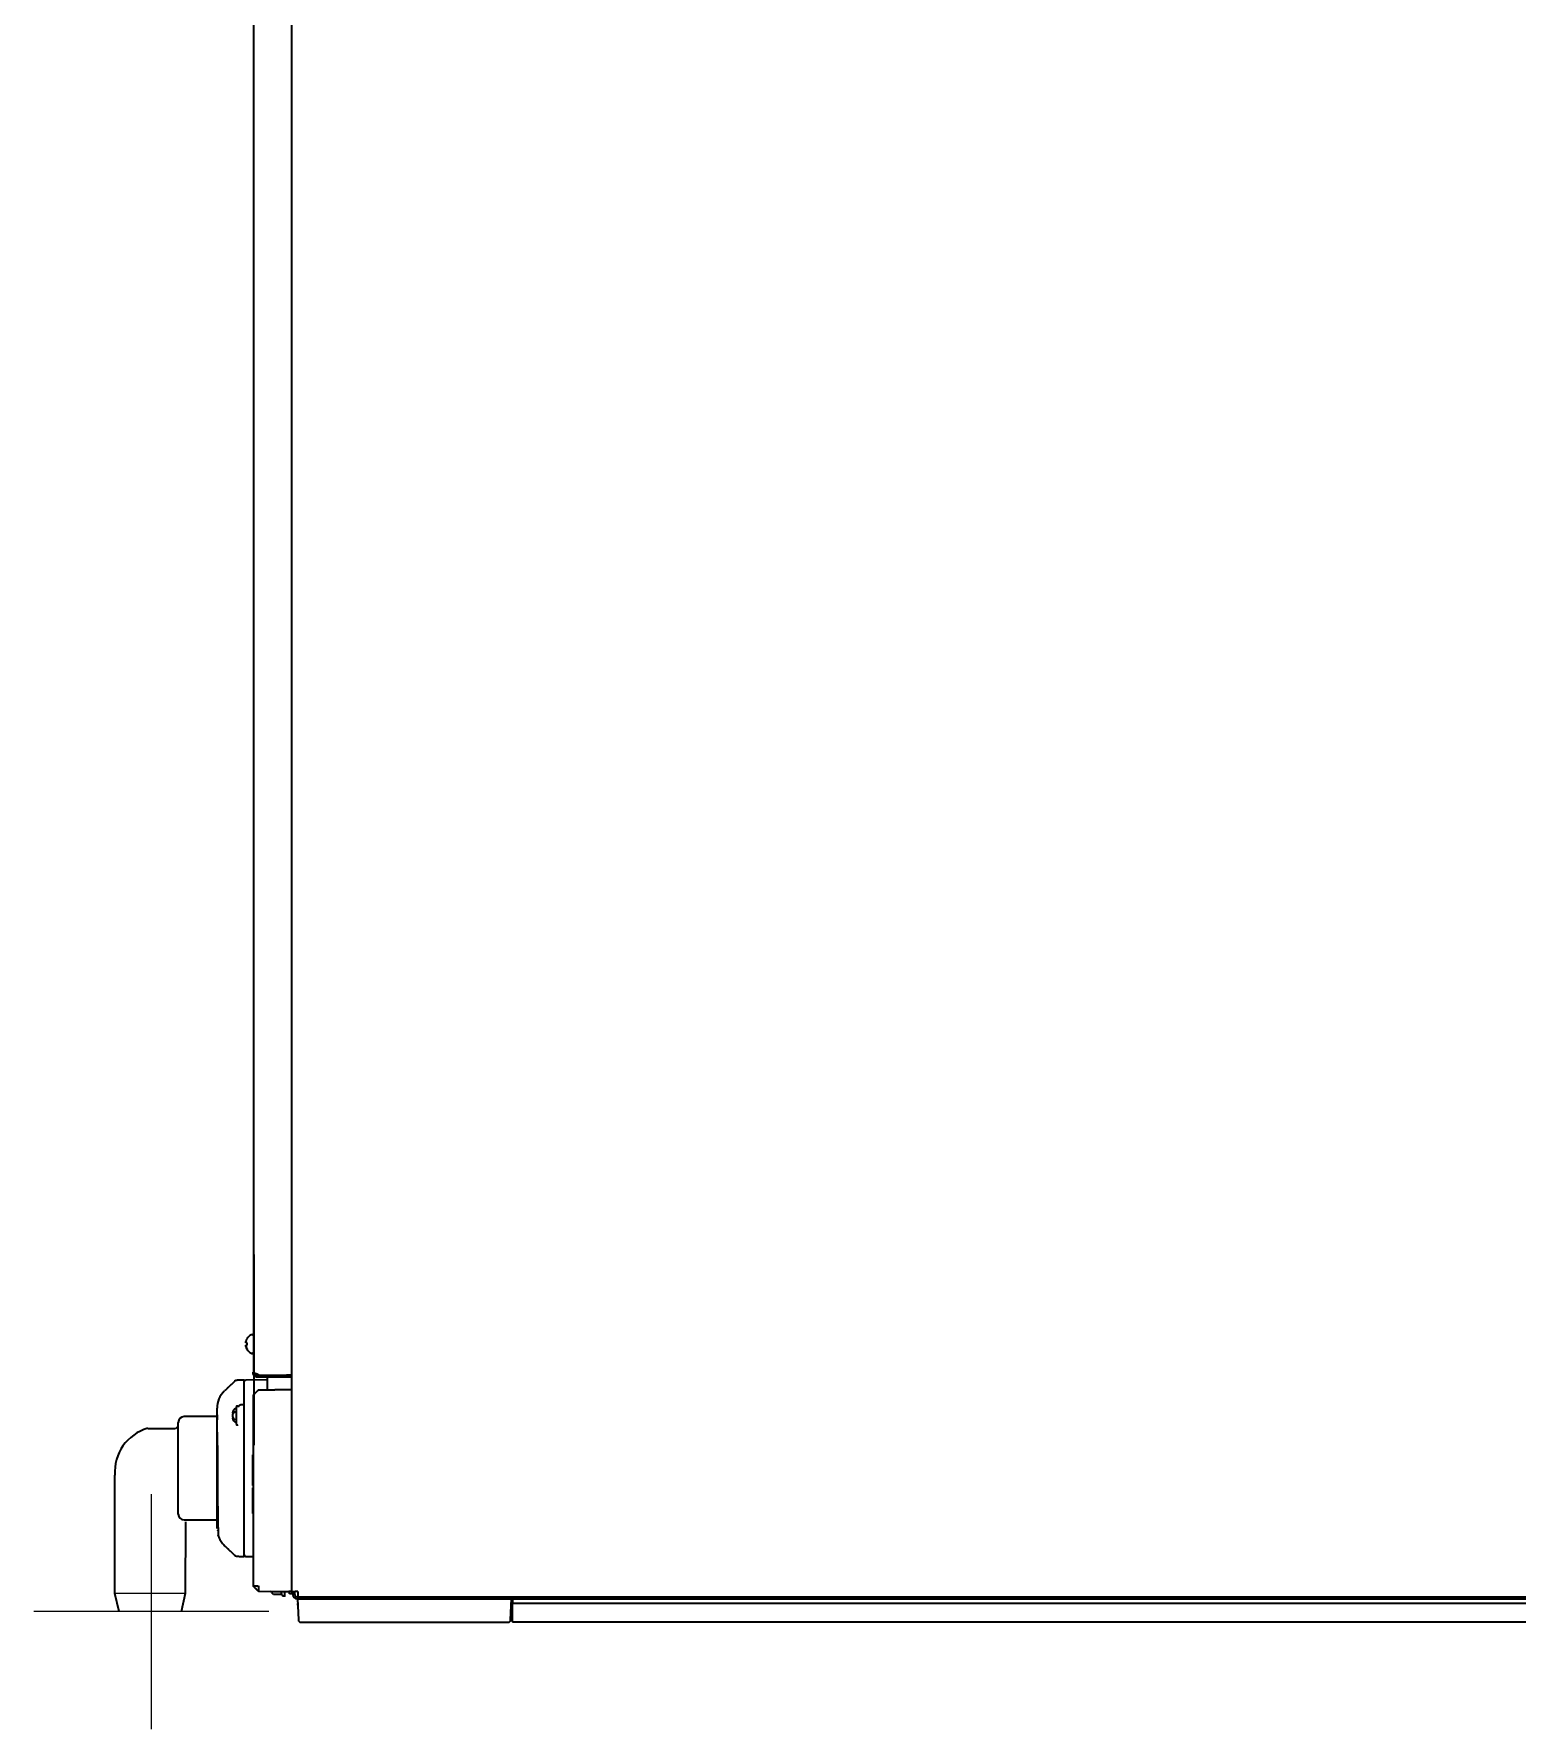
# Model space of a CAD drawing. Header units: inches. Extents: x 786 to 5755, y 618 to 5453.
# Drawn here: x 4492 to 5124, y 2710 to 3431 of the extents above; entities that cross this region are included whole.
import ezdxf

# ---------------------------------------------------------------- set-up
doc = ezdxf.new("R2010")
doc.units = ezdxf.units.IN
doc.layers.add('1', color=7, linetype='Continuous', true_color=0xffffff)

msp = doc.modelspace()

# ---------------------------------------------------------------- linework, layer by layer
at = {"color": 6}
for p, q in [((4542.25, 2809.7), (4542.25, 2709.7)), ((4592.25, 2759.7), (4492.25, 2759.7))]:
    msp.add_line(p, q, dxfattribs=at)
for p, q in [((4556.72, 2767.37), (4526.78, 2767.37)), ((4554.98, 2759.7), (4528.52, 2759.7))]:
    msp.add_line(p, q)
at = {"layer": '1', "color": 7, "linetype": 'Continuous', "lineweight": 35}
for p, q in [((4585.76, 3914.22), (4585.76, 2861.38)), ((4601.96, 3912.85), (4601.96, 2768.2)), ((4585.96, 2911.64), (4585.96, 2830.54)), ((4583.1, 2875.9), (4583.07, 2875.9)), ((4583.1, 2875.9), (4583.07, 2875.9)), ((4584.94, 2877.6), (4585.14, 2877.6)), ((4583.07, 2871.3), (4583.1, 2871.3)), ((4583.07, 2871.3), (4583.1, 2871.3)), ((4583.1, 2871.3), (4583.07, 2871.3)), ((4585.14, 2869.6), (4584.94, 2869.6)), ((4585.14, 2869.6), (4584.94, 2869.6)), ((4584.94, 2869.6), (4585.14, 2869.6)), ((4591.74, 2858.39), (4582.48, 2858.23)), ((4585.54, 2861.65), (4585.54, 2861.4)), ((4585.55, 2861.63), (4585.54, 2861.65)), ((4585.54, 2861.65), (4585.54, 2861.4)), ((4585.55, 2861.63), (4585.54, 2861.65)), ((4585.54, 2861.65), (4585.55, 2861.63)), ((4585.54, 2861.65), (4585.54, 2861.4)), ((4588.07, 2860.4), (4587.34, 2860.74)), ((4588.07, 2860.4), (4587.34, 2860.74)), ((4587.34, 2860.74), (4588.07, 2860.4)), ((4587.34, 2860.4), (4588.07, 2860.4)), ((4587.34, 2860.4), (4588.07, 2860.4)), ((4588.07, 2860.4), (4587.34, 2860.4)), ((4587.34, 2859.6), (4588.07, 2859.6)), ((4588.07, 2859.6), (4587.34, 2859.6)), ((4588.07, 2860.4), (4599.74, 2860.4)), ((4588.07, 2860.4), (4588.07, 2859.6)), ((4588.07, 2860.4), (4599.94, 2860.4)), ((4588.07, 2860.4), (4599.74, 2860.4)), ((4588.07, 2860.4), (4588.07, 2859.6)), ((4588.07, 2860.4), (4599.94, 2860.4)), ((4588.07, 2860.4), (4588.07, 2859.6)), ((4588.07, 2859.6), (4599.74, 2859.6)), ((4588.07, 2859.6), (4599.74, 2859.6)), ((4588.34, 2860.4), (4588.34, 2860.4)), ((4588.34, 2860.4), (4588.34, 2860.4)), ((4588.34, 2860.4), (4588.34, 2860.4)), ((4591.74, 2860.4), (4591.74, 2860.4)), ((4591.74, 2860.4), (4591.74, 2860.4)), ((4591.74, 2854.03), (4591.74, 2859.6)), ((4591.74, 2854.03), (4591.74, 2859.6)), ((4601.74, 2860.4), (4599.74, 2860.4)), ((4601.74, 2860.4), (4599.74, 2860.4)), ((4599.74, 2859.6), (4601.74, 2859.6)), ((4599.74, 2859.6), (4601.74, 2859.6)), ((4599.94, 2860.4), (4601.74, 2860.4)), ((4599.94, 2860.4), (4601.74, 2860.4)), ((4581.74, 2847.14), (4581.74, 2854.77)), ((4585.74, 2770.7), (4585.74, 2851.71)), ((4601.74, 2854.2), (4587.85, 2853.96)), ((4601.74, 2854.2), (4587.85, 2853.96)), ((4587.85, 2853.96), (4601.74, 2854.2)), ((4570.24, 2842.7), (4556.24, 2842.7)), ((4577.27, 2844.16), (4576.74, 2844.21)), ((4576.77, 2843.29), (4576.74, 2843.29)), ((4576.74, 2843.29), (4576.76, 2843.2)), ((4577.37, 2844.26), (4576.81, 2844.32)), ((4576.92, 2843.7), (4576.81, 2843.7)), ((4578.34, 2847.05), (4578.34, 2839.35)), ((4578.99, 2847.2), (4578.59, 2847.2)), ((4581.74, 2847.7), (4580.72, 2847.69)), ((4540.74, 2837.7), (4552.24, 2837.7)), ((4553.74, 2801.2), (4553.74, 2840.2)), ((4577.06, 2842.21), (4576.74, 2842.18)), ((4577.17, 2842.05), (4576.81, 2842.01)), ((4578.59, 2839.2), (4578.99, 2839.2)), ((4581.74, 2824.92), (4581.74, 2839.41)), ((4581.74, 2783.92), (4581.74, 2824.92)), ((4585.44, 2826.45), (4585.74, 2826.45)), ((4526.77, 2767.4), (4526.74, 2817.79)), ((4585.41, 2813.36), (4585.74, 2813.36)), ((4585.44, 2812.4), (4585.74, 2812.4)), ((4585.44, 2810.67), (4585.74, 2810.67)), ((4585.44, 2809.88), (4585.74, 2809.88)), ((4585.41, 2805.23), (4585.44, 2805.23)), ((4585.41, 2805.23), (4585.74, 2805.23)), ((4585.44, 2805.55), (4585.74, 2805.55)), ((4585.44, 2801.99), (4585.74, 2801.99)), ((4585.44, 2801.45), (4585.74, 2801.45)), ((4556.24, 2798.7), (4570.24, 2798.7)), ((4556.74, 2797.9), (4556.72, 2767.37)), ((4573.4, 2787.79), (4573.46, 2787.73)), ((4577.61, 2783.8), (4577.61, 2783.8)), ((4582.48, 2783.17), (4585.74, 2783.12)), ((4528.52, 2759.7), (4526.77, 2767.4)), ((4556.72, 2767.37), (4554.97, 2759.67)), ((4587.85, 2768.44), (4601.74, 2768.2)), ((4593.44, 2768.22), (4593.44, 2767.93)), ((4594.27, 2767.01), (4593.52, 2767.75)), ((4593.74, 2768.2), (4600.74, 2768.2)), ((4594.27, 2767.01), (4594.2, 2767.07)), ((4597.82, 2767.01), (4594.27, 2767.01)), ((4599.04, 2766.25), (4598.31, 2766.25)), ((4599.14, 2766.35), (4599.14, 2768.2)), ((4601.74, 2768.2), (4600.74, 2768.2)), ((4601.14, 2767.2), (4601.14, 2768.2)), ((4602.54, 2767.2), (4601.14, 2767.2)), ((4601.74, 2768.2), (4603.54, 2768.2)), ((4602.54, 2767), (4602.54, 2768.2)), ((4603.34, 2767), (4603.34, 2768.2)), ((4604.64, 2768.2), (4603.54, 2768.2)), ((4604.34, 2766), (4604.65, 2766)), ((4604.34, 2766), (4604.65, 2766)), ((4604.34, 2765.2), (5584.02, 2765.2)), ((4604.54, 2765.2), (4604.86, 2756.17)), ((4604.64, 2768.2), (4604.64, 2767.8)), ((4604.64, 2768.2), (4604.64, 2767.8)), ((4604.64, 2767.8), (4604.64, 2766)), ((4604.64, 2767.8), (4604.64, 2766)), ((4604.64, 2766), (5584.53, 2766)), ((4694.54, 2765.2), (4608.54, 2765.2)), ((4695.23, 2756.17), (4695.54, 2765.2)), ((4696.04, 2765.2), (4696.04, 2763.3)), ((4696.04, 2763.3), (4696.04, 2763.3)), ((4696.04, 2763.3), (5583.96, 2763.3)), ((4696.04, 2763.3), (4696.04, 2763.3)), ((4696.04, 2763.3), (4696.04, 2763.11)), ((4604.64, 2762.44), (4604.6, 2763.11)), ((4696.04, 2755.35), (4696.04, 2763.11)), ((4605.86, 2755.2), (4608.54, 2755.2)), ((4605.86, 2755.2), (4608.54, 2755.2)), ((4608.54, 2755.2), (4694.23, 2755.2)), ((4696.04, 2755.35), (4696.04, 2755.14)), ((5494.34, 2755.15), (4696.04, 2755.14))]:
    msp.add_line(p, q, dxfattribs=at)
for centre, radius, start, end in [((4587.16, 2873.4), 4.8, 120.30118, 148.62729), ((4584.94, 2877.2), 0.4, 90, 120.30118), ((4585.14, 2877.2), 0.4, 0, 90), ((4587.16, 2873.8), 4.8, 211.37271, 239.69882), ((4587.16, 2873.8), 4.8, 211.37271, 239.69882), ((4587.16, 2873.8), 4.8, 211.37271, 239.69882), ((4584.94, 2870), 0.4, 239.69882, 270), ((4584.94, 2870), 0.4, 239.69882, 270), ((4584.94, 2870), 0.4, 239.69882, 270), ((4585.14, 2870), 0.4, 270, 0), ((4585.14, 2870), 0.4, 270, 0), ((4585.14, 2870), 0.4, 270, 0), ((4582.49, 2857.48), 0.75, 91, 180), ((4556.24, 2840.2), 2.5, 90, 180), ((4580.34, 2843.2), 3.74, 122.32411, 163.60756), ((4578.59, 2846.92), 0.283, 90, 151.92751), ((4578.99, 2846.92), 0.283, 28.07249, 90), ((4545.9, 2819.2), 19.21, 105.57455, 184.2006), ((4552.24, 2839.2), 1.5, 270, 0), ((4580.34, 2843.2), 3.74, 196.39244, 237.67589), ((4578.59, 2839.48), 0.283, 208.07249, 270), ((4578.99, 2839.48), 0.283, 270, 331.92751), ((4556.24, 2801.2), 2.5, 180, 270), ((4582.49, 2783.92), 0.75, 180, 269), ((4593.74, 2770.2), 2, 247.43953, 270), ((4593.69, 2767.93), 0.25, 180, 225), ((4612.3, 2772.7), 15.56, 201.44992, 203.89213), ((4598.31, 2766.5), 0.25, 203.89213, 270), ((4599.04, 2766.35), 0.1, 270, 0), ((4604.34, 2767), 1.8, 180, 270), ((4604.34, 2767), 1, 180, 270), ((4605.86, 2756.2), 1, 182, 270), ((4694.23, 2756.2), 1, 270, 358), ((4696.06, 2755.4), 1, 90, 156.42182)]:
    msp.add_arc(centre, radius, start, end, dxfattribs=at)
for centre, major_axis, ratio, start_param, end_param in [((4580.24, 2846.33), (-10, 0), 0.999962, 5.475743, 6.283355), ((4580.4, 2843.79), (3.67, -0.36), 0.257668, 2.955348, 3.072213), ((4580.4, 2843.04), (-3.46, -1.27), 0.961631, 5.733637, 5.850503), ((4580.4, 2842.94), (-3.6, -0.81), 0.902278, 5.872372, 5.989237), ((4580.4, 2843.36), (3.46, -1.27), 0.961631, 3.574275, 3.691141), ((4580.36, 2843.43), (3.71, -0.35), 0.627676, 2.529365, 2.902086), ((4580.36, 2842.98), (-3.71, -0.36), 0.654345, 5.549803, 5.922525), ((4580.36, 2843.01), (-3.7, -0.43), 0.775115, 5.720567, 5.896264), ((4580.36, 2843.39), (3.7, -0.43), 0.775115, 3.528514, 3.901235), ((4580.4, 2842.64), (-3.67, -0.38), 0.420739, 0.050717, 0.167582), ((4580.36, 2843), (-3.71, -0.41), 0.752737, 0.215025, 0.587746)]:
    msp.add_ellipse(centre, major_axis=major_axis, ratio=ratio, start_param=start_param, end_param=end_param, dxfattribs=at)
at = {"layer": '1', "color": 7, "linetype": 'Continuous', "lineweight": 35, "extrusion": (0, 0, -1)}
msp.add_ellipse((4612.3, 2768.37), major_axis=(-14.73, 0), ratio=0.5, start_param=6.105911, end_param=6.260123, dxfattribs=at)
at = {"layer": '1', "color": 7, "linetype": 'Continuous', "lineweight": 35}
for points, degree in [([(4582.55, 2874.1), (4582.54, 2874.13), (4582.54, 2874.18), (4582.53, 2874.25), (4582.53, 2874.32), (4582.53, 2874.39), (4582.53, 2874.46), (4582.54, 2874.53), (4582.54, 2874.58), (4582.55, 2874.6)], 3), ([(4582.55, 2874.1), (4582.54, 2874.13), (4582.54, 2874.18), (4582.53, 2874.25), (4582.53, 2874.32), (4582.53, 2874.39), (4582.53, 2874.46), (4582.54, 2874.53), (4582.54, 2874.58), (4582.55, 2874.6)], 3), ([(4582.55, 2872.6), (4582.54, 2872.63), (4582.54, 2872.67), (4582.53, 2872.74), (4582.53, 2872.82), (4582.53, 2872.89), (4582.53, 2872.96), (4582.54, 2873.03), (4582.54, 2873.08), (4582.55, 2873.1)], 3), ([(4582.55, 2872.6), (4582.54, 2872.63), (4582.54, 2872.67), (4582.53, 2872.74), (4582.53, 2872.82), (4582.53, 2872.89), (4582.53, 2872.96), (4582.54, 2873.03), (4582.54, 2873.08), (4582.55, 2873.1)], 3), ([(4582.55, 2873.1), (4582.54, 2873.08), (4582.54, 2873.02), (4582.53, 2872.95), (4582.53, 2872.88), (4582.53, 2872.81), (4582.53, 2872.74), (4582.54, 2872.67), (4582.54, 2872.62), (4582.55, 2872.6)], 3), ([(4582.55, 2874.6), (4582.56, 2874.66), (4582.59, 2874.76), (4582.64, 2874.93), (4582.7, 2875.08), (4582.76, 2875.24), (4582.83, 2875.39), (4582.9, 2875.55), (4582.99, 2875.71), (4583.06, 2875.84), (4583.1, 2875.9)], 3), ([(4582.55, 2874.6), (4582.56, 2874.66), (4582.59, 2874.76), (4582.64, 2874.93), (4582.7, 2875.08), (4582.76, 2875.24), (4582.83, 2875.39), (4582.9, 2875.55), (4582.99, 2875.71), (4583.06, 2875.84), (4583.1, 2875.9)], 3), ([(4582.55, 2873.1), (4582.56, 2873.1), (4582.59, 2873.1), (4582.64, 2873.1), (4582.7, 2873.1), (4582.76, 2873.1), (4582.83, 2873.1), (4582.9, 2873.1), (4582.99, 2873.1), (4583.06, 2873.1), (4583.1, 2873.1)], 3), ([(4582.55, 2873.1), (4582.56, 2873.1), (4582.59, 2873.1), (4582.64, 2873.1), (4582.7, 2873.1), (4582.76, 2873.1), (4582.83, 2873.1), (4582.9, 2873.1), (4582.99, 2873.1), (4583.06, 2873.1), (4583.1, 2873.1)], 3), ([(4582.55, 2872.6), (4582.56, 2872.55), (4582.59, 2872.44), (4582.64, 2872.28), (4582.7, 2872.12), (4582.76, 2871.96), (4582.83, 2871.81), (4582.9, 2871.65), (4582.99, 2871.49), (4583.06, 2871.37), (4583.1, 2871.3)], 3), ([(4583.1, 2873.1), (4583.08, 2873.27), (4583.05, 2873.6), (4583.08, 2873.93), (4583.1, 2874.1)], 3), ([(4583.1, 2873.1), (4583.08, 2873.27), (4583.05, 2873.6), (4583.08, 2873.93), (4583.1, 2874.1)], 3), ([(4577.75, 2857.74), (4575.56, 2855.64), (4573.4, 2853.62)], 2), ([(4581.74, 2858.21), (4578.97, 2858.17)], 1), ([(4585.55, 2861.25), (4585.55, 2861.3), (4585.54, 2861.35), (4585.54, 2861.4)], 3), ([(4585.55, 2861.25), (4585.55, 2861.3), (4585.54, 2861.35), (4585.54, 2861.4)], 3), ([(4585.54, 2861.4), (4585.54, 2861.35), (4585.55, 2861.3), (4585.55, 2861.25)], 3), ([(4587.34, 2860.4), (4587.34, 2859.6)], 1), ([(4587.34, 2860.4), (4587.34, 2859.6)], 1), ([(4587.34, 2859.6), (4587.34, 2860.4)], 1), ([(4573.38, 2853.6), (4573.41, 2853.63), (4573.43, 2853.65), (4573.46, 2853.68)], 3), ([(4585.82, 2852), (4587.67, 2853.88)], 1), ([(4585.82, 2852), (4587.67, 2853.88)], 1), ([(4570.33, 2843.42), (4570.33, 2841.36)], 1), ([(4585.44, 2810.67), (4585.44, 2811.24), (4585.44, 2811.82), (4585.44, 2812.4)], 3), ([(4585.44, 2809.88), (4585.44, 2810.14), (4585.44, 2810.48), (4585.44, 2810.67)], 3), ([(4585.44, 2805.55), (4585.44, 2806.99), (4585.44, 2808.43), (4585.44, 2809.88)], 3), ([(4585.44, 2805.27), (4585.44, 2805.16), (4585.44, 2805.28), (4585.44, 2805.55)], 3), ([(4585.44, 2801.99), (4585.44, 2803.09), (4585.44, 2804.19), (4585.44, 2805.29)], 3), ([(4585.44, 2801.45), (4585.44, 2801.45), (4585.44, 2801.68), (4585.44, 2801.99)], 3), ([(4570.6, 2794.38), (4570.49, 2794.16), (4570.42, 2794.14)], 2), ([(4573.44, 2787.74), (4575.58, 2785.75), (4577.75, 2783.67)], 2), ([(4578.97, 2783.24), (4581.74, 2783.19)], 1), ([(4585.82, 2770.7), (4587.67, 2770.7)], 1), ([(4587.67, 2768.52), (4585.82, 2770.41)], 1)]:
    msp.add_open_spline(points, degree=degree, dxfattribs=at)
for points, knots in [([(4583.1, 2874.1), (4582.97, 2874.1), (4582.87, 2874.1), (4582.73, 2874.1), (4582.69, 2874.1), (4582.61, 2874.1), (4582.58, 2874.1), (4582.55, 2874.1)], [0, 0, 0, 0, 0.5, 0.5, 0.75, 0.75, 1, 1, 1, 1]), ([(4583.1, 2874.1), (4582.97, 2874.1), (4582.87, 2874.1), (4582.73, 2874.1), (4582.69, 2874.1), (4582.61, 2874.1), (4582.58, 2874.1), (4582.55, 2874.1)], [0, 0, 0, 0, 0.5, 0.5, 0.75, 0.75, 1, 1, 1, 1]), ([(4583.1, 2873.1), (4582.97, 2873.1), (4582.87, 2873.1), (4582.73, 2873.1), (4582.69, 2873.1), (4582.61, 2873.1), (4582.58, 2873.1), (4582.55, 2873.1)], [0, 0, 0, 0, 0.5, 0.5, 0.75, 0.75, 1, 1, 1, 1]), ([(4583.1, 2871.3), (4582.97, 2871.5), (4582.87, 2871.71), (4582.73, 2872.04), (4582.69, 2872.15), (4582.61, 2872.37), (4582.58, 2872.49), (4582.55, 2872.6)], [0, 0, 0, 0, 0.5, 0.5, 0.75, 0.75, 1, 1, 1, 1]), ([(4583.1, 2871.3), (4582.97, 2871.5), (4582.87, 2871.71), (4582.73, 2872.04), (4582.69, 2872.15), (4582.61, 2872.37), (4582.58, 2872.49), (4582.55, 2872.6)], [0, 0, 0, 0, 0.5, 0.5, 0.75, 0.75, 1, 1, 1, 1]), ([(4578.96, 2858.15), (4578.7, 2858.14), (4578.27, 2858.07), (4577.79, 2857.79), (4577.62, 2857.61), (4577.58, 2857.55)], [0, 0, 0, 0, 0.449697, 0.844002, 1, 1, 1, 1]), ([(4581.74, 2847.7), (4581.74, 2851.11), (4581.74, 2856.4), (4581.74, 2858.21), (4581.74, 2858.21)], [0, 0, 0, 0, 0.511643, 1, 1, 1, 1]), ([(4587.34, 2860.74), (4587.23, 2860.78), (4587.12, 2860.82), (4586.9, 2860.89), (4586.79, 2860.93), (4586.59, 2861), (4586.49, 2861.04), (4586.3, 2861.11), (4586.21, 2861.15), (4586.04, 2861.22), (4585.97, 2861.26), (4585.83, 2861.33), (4585.78, 2861.37), (4585.68, 2861.44), (4585.64, 2861.48), (4585.58, 2861.55), (4585.56, 2861.59), (4585.55, 2861.63)], [0, 0, 0, 0, 0.125, 0.125, 0.25, 0.25, 0.375, 0.375, 0.5, 0.5, 0.625, 0.625, 0.75, 0.75, 0.875, 0.875, 1, 1, 1, 1]), ([(4587.34, 2860.74), (4587.23, 2860.78), (4587.12, 2860.82), (4586.9, 2860.89), (4586.79, 2860.93), (4586.59, 2861), (4586.49, 2861.04), (4586.3, 2861.11), (4586.21, 2861.15), (4586.04, 2861.22), (4585.97, 2861.26), (4585.83, 2861.33), (4585.78, 2861.37), (4585.68, 2861.44), (4585.64, 2861.48), (4585.58, 2861.55), (4585.56, 2861.59), (4585.55, 2861.63)], [0, 0, 0, 0, 0.125, 0.125, 0.25, 0.25, 0.375, 0.375, 0.5, 0.5, 0.625, 0.625, 0.75, 0.75, 0.875, 0.875, 1, 1, 1, 1]), ([(4585.55, 2861.63), (4585.56, 2861.59), (4585.58, 2861.55), (4585.64, 2861.48), (4585.68, 2861.44), (4585.78, 2861.37), (4585.83, 2861.33), (4585.97, 2861.26), (4586.04, 2861.22), (4586.21, 2861.15), (4586.3, 2861.11), (4586.49, 2861.04), (4586.59, 2861), (4586.79, 2860.93), (4586.9, 2860.89), (4587.12, 2860.82), (4587.23, 2860.78), (4587.34, 2860.74)], [0, 0, 0, 0, 0.125, 0.125, 0.25, 0.25, 0.375, 0.375, 0.5, 0.5, 0.625, 0.625, 0.75, 0.75, 0.875, 0.875, 1, 1, 1, 1]), ([(4587.34, 2859.6), (4587.12, 2859.6), (4586.9, 2859.64), (4586.48, 2859.81), (4586.29, 2859.93), (4585.96, 2860.23), (4585.82, 2860.41), (4585.63, 2860.81), (4585.57, 2861.03), (4585.55, 2861.25)], [0, 0, 0, 0, 0.25, 0.25, 0.5, 0.5, 0.75, 0.75, 1, 1, 1, 1]), ([(4587.34, 2859.6), (4587.12, 2859.6), (4586.9, 2859.64), (4586.48, 2859.81), (4586.29, 2859.93), (4585.96, 2860.23), (4585.82, 2860.41), (4585.63, 2860.81), (4585.57, 2861.03), (4585.55, 2861.25)], [0, 0, 0, 0, 0.25, 0.25, 0.5, 0.5, 0.75, 0.75, 1, 1, 1, 1]), ([(4585.55, 2861.25), (4585.57, 2861.03), (4585.63, 2860.81), (4585.82, 2860.41), (4585.96, 2860.23), (4586.29, 2859.93), (4586.48, 2859.81), (4586.9, 2859.64), (4587.12, 2859.6), (4587.34, 2859.6)], [0, 0, 0, 0, 0.25, 0.25, 0.5, 0.5, 0.75, 0.75, 1, 1, 1, 1]), ([(4587.34, 2860.4), (4587.28, 2860.4), (4587.22, 2860.41), (4587.1, 2860.43), (4587.04, 2860.45), (4586.92, 2860.49), (4586.87, 2860.52), (4586.76, 2860.59), (4586.71, 2860.62), (4586.62, 2860.71), (4586.58, 2860.75), (4586.5, 2860.85), (4586.47, 2860.91), (4586.43, 2861), (4586.41, 2861.03), (4586.4, 2861.07)], [0, 0, 0, 0, 0.151283, 0.151283, 0.302566, 0.302566, 0.453849, 0.453849, 0.605132, 0.605132, 0.756415, 0.756415, 0.907698, 0.907698, 1, 1, 1, 1]), ([(4587.34, 2860.4), (4587.28, 2860.4), (4587.22, 2860.41), (4587.1, 2860.43), (4587.04, 2860.45), (4586.92, 2860.49), (4586.87, 2860.52), (4586.76, 2860.59), (4586.71, 2860.62), (4586.62, 2860.71), (4586.58, 2860.75), (4586.5, 2860.85), (4586.47, 2860.91), (4586.43, 2861), (4586.41, 2861.03), (4586.4, 2861.07)], [0, 0, 0, 0, 0.151283, 0.151283, 0.302566, 0.302566, 0.453849, 0.453849, 0.605132, 0.605132, 0.756415, 0.756415, 0.907698, 0.907698, 1, 1, 1, 1]), ([(4586.4, 2861.07), (4586.41, 2861.03), (4586.43, 2861), (4586.47, 2860.91), (4586.5, 2860.85), (4586.58, 2860.75), (4586.62, 2860.71), (4586.71, 2860.62), (4586.76, 2860.59), (4586.87, 2860.52), (4586.92, 2860.49), (4587.04, 2860.45), (4587.1, 2860.43), (4587.22, 2860.41), (4587.28, 2860.4), (4587.34, 2860.4)], [0, 0, 0, 0, 0.092302, 0.092302, 0.243585, 0.243585, 0.394868, 0.394868, 0.546151, 0.546151, 0.697434, 0.697434, 0.848717, 0.848717, 1, 1, 1, 1]), ([(4585.82, 2852), (4585.79, 2851.97), (4585.77, 2851.94), (4585.75, 2851.88), (4585.74, 2851.85), (4585.74, 2851.82)], [0, 0, 0, 0, 0.5, 0.5, 1, 1, 1, 1]), ([(4585.74, 2851.82), (4585.74, 2851.85), (4585.75, 2851.88), (4585.77, 2851.94), (4585.79, 2851.97), (4585.82, 2852)], [0, 0, 0, 0, 0.5, 0.5, 1, 1, 1, 1]), ([(4585.74, 2851.82), (4585.74, 2851.82), (4585.74, 2851.82), (4585.74, 2851.81), (4585.74, 2851.81), (4585.74, 2851.8), (4585.74, 2851.8), (4585.74, 2851.8), (4585.74, 2851.8), (4585.74, 2851.79), (4585.74, 2851.78), (4585.74, 2851.77), (4585.74, 2851.77), (4585.74, 2851.76), (4585.74, 2851.76), (4585.74, 2851.75), (4585.74, 2851.74), (4585.74, 2851.73), (4585.74, 2851.73), (4585.74, 2851.72), (4585.74, 2851.72), (4585.74, 2851.71), (4585.74, 2851.7), (4585.74, 2851.7), (4585.74, 2851.69), (4585.74, 2851.69)], [0, 0, 0, 0, 0.125, 0.125, 0.25, 0.25, 0.3125, 0.3125, 0.375, 0.375, 0.5, 0.5, 0.5625, 0.5625, 0.625, 0.625, 0.75, 0.75, 0.8125, 0.8125, 0.875, 0.875, 0.9375, 0.9375, 1, 1, 1, 1]), ([(4585.74, 2851.71), (4585.74, 2851.71), (4585.74, 2851.72), (4585.74, 2851.73), (4585.74, 2851.73), (4585.74, 2851.74), (4585.74, 2851.74), (4585.74, 2851.75), (4585.74, 2851.76), (4585.74, 2851.77), (4585.74, 2851.77), (4585.74, 2851.78), (4585.74, 2851.78), (4585.74, 2851.79), (4585.74, 2851.79), (4585.74, 2851.79), (4585.74, 2851.8), (4585.74, 2851.8), (4585.74, 2851.81), (4585.74, 2851.81), (4585.74, 2851.81), (4585.74, 2851.81), (4585.74, 2851.82), (4585.74, 2851.82)], [0, 0, 0, 0, 0.125, 0.125, 0.1875, 0.1875, 0.25, 0.25, 0.375, 0.375, 0.5, 0.5, 0.5625, 0.5625, 0.625, 0.625, 0.75, 0.75, 0.8125, 0.8125, 0.875, 0.875, 1, 1, 1, 1]), ([(4585.74, 2851.71), (4585.74, 2851.71), (4585.75, 2851.71), (4585.77, 2851.71), (4585.79, 2851.71), (4585.82, 2851.71)], [0, 0, 0, 0, 0.5, 0.5, 1, 1, 1, 1]), ([(4587.85, 2853.96), (4587.81, 2853.96), (4587.78, 2853.95), (4587.72, 2853.93), (4587.69, 2853.91), (4587.67, 2853.88)], [0, 0, 0, 0, 0.5, 0.5, 1, 1, 1, 1]), ([(4587.67, 2853.88), (4587.69, 2853.91), (4587.72, 2853.93), (4587.78, 2853.95), (4587.81, 2853.96), (4587.85, 2853.96)], [0, 0, 0, 0, 0.5, 0.5, 1, 1, 1, 1]), ([(4570.24, 2842.37), (4570.24, 2842.77), (4570.24, 2843.14), (4570.24, 2843.83), (4570.24, 2844.14), (4570.24, 2844.71), (4570.24, 2844.96), (4570.24, 2845.21), (4570.24, 2845.24), (4570.24, 2845.3), (4570.24, 2845.32), (4570.24, 2845.4), (4570.24, 2845.45), (4570.24, 2845.59), (4570.24, 2845.68), (4570.24, 2845.92), (4570.24, 2846.04), (4570.24, 2846.23), (4570.24, 2846.28), (4570.24, 2846.32), (4570.24, 2846.33), (4570.24, 2846.33)], [0, 0, 0, 0, 0.158165, 0.158165, 0.316331, 0.316331, 0.474496, 0.474496, 0.494267, 0.494267, 0.514037, 0.514037, 0.553578, 0.553578, 0.632661, 0.632661, 0.790826, 0.790826, 0.948992, 0.948992, 1, 1, 1, 1]), ([(4577.45, 2845.05), (4577.45, 2845), (4577.45, 2844.95), (4577.45, 2844.87), (4577.45, 2844.84), (4577.45, 2844.78), (4577.45, 2844.75), (4577.45, 2844.66), (4577.45, 2844.6), (4577.45, 2844.5), (4577.45, 2844.47), (4577.45, 2844.4), (4577.45, 2844.37), (4577.45, 2844.34)], [0, 0, 0, 0, 0.25, 0.25, 0.375, 0.375, 0.5, 0.5, 0.75, 0.75, 0.875, 0.875, 1, 1, 1, 1]), ([(4580.72, 2847.69), (4580.62, 2847.69), (4580.52, 2847.68), (4580.38, 2847.66), (4580.33, 2847.65), (4580.26, 2847.64), (4580.24, 2847.63), (4580.2, 2847.62), (4580.17, 2847.61), (4580.06, 2847.58), (4579.98, 2847.55), (4579.88, 2847.51), (4579.86, 2847.5), (4579.82, 2847.48), (4579.8, 2847.47), (4579.74, 2847.44), (4579.71, 2847.42), (4579.61, 2847.35), (4579.54, 2847.31), (4579.48, 2847.24), (4579.46, 2847.23), (4579.44, 2847.2), (4579.43, 2847.19), (4579.39, 2847.14), (4579.35, 2847.09), (4579.32, 2847.03), (4579.3, 2846.98), (4579.29, 2846.96), (4579.28, 2846.94), (4579.28, 2846.92), (4579.27, 2846.92), (4579.25, 2846.85), (4579.24, 2846.79), (4579.24, 2846.72)], [0, 0, 0, 0, 0.125, 0.125, 0.1875, 0.1875, 0.21875, 0.21875, 0.25, 0.25, 0.375, 0.375, 0.40625, 0.40625, 0.4375, 0.4375, 0.5, 0.5, 0.625, 0.625, 0.65625, 0.65625, 0.6875, 0.6875, 0.75, 0.8125, 0.8125, 0.84375, 0.859375, 0.859375, 0.875, 0.875, 1, 1, 1, 1]), ([(4581.74, 2783.19), (4581.74, 2783.19), (4581.74, 2783.23), (4581.74, 2785.41), (4581.74, 2793.98), (4581.74, 2806.61), (4581.74, 2821.39), (4581.74, 2836.07), (4581.74, 2844.29), (4581.74, 2847.7)], [0, 0, 0, 0, 0.007528, 0.17294, 0.338352, 0.503764, 0.669176, 0.834588, 1, 1, 1, 1]), ([(4570.24, 2795.09), (4570.24, 2795.09), (4570.24, 2795.15), (4570.24, 2795.43), (4570.24, 2796.21), (4570.24, 2797.41), (4570.24, 2799.06), (4570.24, 2801.18), (4570.24, 2803.71), (4570.24, 2806.47), (4570.24, 2809.33), (4570.24, 2812.19), (4570.24, 2815.07), (4570.24, 2818.06), (4570.24, 2821.26), (4570.24, 2824.65), (4570.24, 2828.08), (4570.24, 2831.43), (4570.24, 2834.63), (4570.24, 2837.6), (4570.24, 2840.23), (4570.24, 2841.7), (4570.24, 2842.37)], [0, 0, 0, 0, 0.009075, 0.061229, 0.113383, 0.165537, 0.217691, 0.269845, 0.321999, 0.374153, 0.426307, 0.478461, 0.530615, 0.582769, 0.634922, 0.687076, 0.73923, 0.791384, 0.843538, 0.895692, 0.947846, 1, 1, 1, 1]), ([(4570.33, 2836.34), (4570.32, 2836.73), (4570.31, 2837.13), (4570.3, 2837.92), (4570.3, 2838.32), (4570.3, 2839.12), (4570.3, 2839.52), (4570.31, 2840.33), (4570.32, 2840.73), (4570.33, 2841.14)], [0, 0, 0, 0, 0.25, 0.25, 0.5, 0.5, 0.75, 0.75, 1, 1, 1, 1]), ([(4570.34, 2836.02), (4570.34, 2835.65), (4570.34, 2834.09), (4570.35, 2830.97), (4570.36, 2826.73), (4570.38, 2822.25), (4570.4, 2817.73), (4570.42, 2813.27), (4570.45, 2809.01), (4570.48, 2804.99), (4570.53, 2801.28), (4570.58, 2797.96), (4570.64, 2795.13), (4570.71, 2792.95), (4570.78, 2791.84), (4570.83, 2791.67), (4570.85, 2791.68)], [0, 0, 0, 0, 0.021638, 0.089872, 0.159391, 0.229996, 0.30164, 0.374687, 0.449704, 0.526948, 0.606357, 0.6878, 0.771201, 0.856664, 0.944719, 1, 1, 1, 1]), ([(4577.45, 2841.72), (4577.45, 2841.69), (4577.45, 2841.66), (4577.45, 2841.6), (4577.45, 2841.57), (4577.45, 2841.51), (4577.45, 2841.49), (4577.45, 2841.43), (4577.45, 2841.41), (4577.45, 2841.33), (4577.45, 2841.28), (4577.45, 2841.22), (4577.45, 2841.2), (4577.45, 2841.16), (4577.45, 2841.14), (4577.45, 2841.12)], [0, 0, 0, 0, 0.125, 0.125, 0.25, 0.25, 0.375, 0.375, 0.5, 0.5, 0.75, 0.75, 0.875, 0.875, 1, 1, 1, 1]), ([(4585.44, 2813.36), (4585.44, 2813.36), (4585.44, 2813.36), (4585.44, 2813.36), (4585.44, 2815.47), (4585.44, 2818.73), (4585.44, 2820.9), (4585.44, 2823.47), (4585.44, 2826.45)], [0, 0, 0, 0, 0.000013, 0.000013, 0.500007, 0.500007, 0.500007, 1, 1, 1, 1]), ([(4570.6, 2792.44), (4570.79, 2791.74), (4571.32, 2790.42), (4572.32, 2788.86), (4573.11, 2788.1), (4573.41, 2787.85)], [0, 0, 0, 0, 0.391217, 0.78582, 1, 1, 1, 1]), ([(4577.58, 2783.85), (4577.65, 2783.77), (4577.89, 2783.54), (4578.4, 2783.29), (4578.8, 2783.26), (4578.97, 2783.27)], [0, 0, 0, 0, 0.241854, 0.697611, 1, 1, 1, 1]), ([(4585.74, 2770.59), (4585.74, 2770.59), (4585.74, 2770.59), (4585.74, 2770.59), (4585.74, 2770.59), (4585.74, 2770.6), (4585.74, 2770.6), (4585.74, 2770.6), (4585.74, 2770.61), (4585.74, 2770.62), (4585.74, 2770.62), (4585.74, 2770.63), (4585.74, 2770.63), (4585.74, 2770.64), (4585.74, 2770.64), (4585.74, 2770.65), (4585.74, 2770.65), (4585.74, 2770.66), (4585.74, 2770.66), (4585.74, 2770.67), (4585.74, 2770.67), (4585.74, 2770.68), (4585.74, 2770.69), (4585.74, 2770.7)], [0, 0, 0, 0, 0.125, 0.125, 0.1875, 0.1875, 0.25, 0.25, 0.375, 0.375, 0.5, 0.5, 0.5625, 0.5625, 0.625, 0.625, 0.75, 0.75, 0.8125, 0.8125, 0.875, 0.875, 1, 1, 1, 1]), ([(4585.82, 2770.7), (4585.81, 2770.69), (4585.8, 2770.69), (4585.79, 2770.69), (4585.79, 2770.69), (4585.78, 2770.69), (4585.77, 2770.69), (4585.75, 2770.69), (4585.74, 2770.69), (4585.74, 2770.7)], [0, 0, 0, 0, 0.125, 0.125, 0.25, 0.25, 0.5, 0.5, 1, 1, 1, 1]), ([(4585.82, 2770.41), (4585.79, 2770.43), (4585.77, 2770.46), (4585.75, 2770.52), (4585.74, 2770.55), (4585.74, 2770.59)], [0, 0, 0, 0, 0.5, 0.5, 1, 1, 1, 1]), ([(4587.85, 2770.69), (4587.85, 2770.66), (4587.85, 2770.62), (4587.85, 2770.55), (4587.85, 2770.51), (4587.85, 2770.43), (4587.85, 2770.4), (4587.85, 2770.33), (4587.85, 2770.29), (4587.85, 2770.24), (4587.84, 2770.22), (4587.84, 2770.18), (4587.84, 2770.16), (4587.84, 2770.11), (4587.84, 2770.07), (4587.84, 2770), (4587.84, 2769.97), (4587.84, 2769.9), (4587.84, 2769.87), (4587.84, 2769.76), (4587.84, 2769.7), (4587.84, 2769.57), (4587.84, 2769.5), (4587.84, 2769.38), (4587.84, 2769.32), (4587.84, 2769.24), (4587.84, 2769.21), (4587.84, 2769.17), (4587.84, 2769.16), (4587.84, 2769.13), (4587.84, 2769.12), (4587.85, 2769.05), (4587.85, 2769), (4587.85, 2768.91), (4587.85, 2768.86), (4587.85, 2768.78), (4587.85, 2768.75), (4587.85, 2768.69), (4587.85, 2768.68), (4587.84, 2768.64), (4587.84, 2768.63), (4587.84, 2768.6), (4587.84, 2768.59), (4587.84, 2768.57), (4587.84, 2768.56), (4587.84, 2768.55), (4587.84, 2768.55), (4587.84, 2768.54), (4587.84, 2768.53), (4587.84, 2768.52), (4587.84, 2768.52), (4587.84, 2768.5), (4587.84, 2768.49), (4587.84, 2768.47), (4587.84, 2768.46), (4587.85, 2768.45), (4587.85, 2768.44), (4587.85, 2768.44)], [0, 0, 0, 0, 0.0313, 0.0313, 0.062599, 0.062599, 0.093899, 0.093899, 0.125199, 0.125199, 0.140849, 0.140849, 0.156499, 0.156499, 0.187798, 0.187798, 0.219098, 0.219098, 0.250398, 0.250398, 0.312997, 0.312997, 0.375596, 0.375596, 0.438196, 0.438196, 0.469496, 0.469496, 0.485145, 0.485145, 0.500795, 0.500795, 0.563395, 0.563395, 0.625994, 0.625994, 0.688593, 0.688593, 0.719893, 0.719893, 0.751193, 0.751193, 0.782493, 0.782493, 0.798142, 0.798142, 0.813792, 0.813792, 0.829442, 0.829442, 0.845092, 0.845092, 0.876392, 0.876392, 0.938991, 0.938991, 1, 1, 1, 1]), ([(4587.85, 2768.44), (4587.81, 2768.44), (4587.78, 2768.45), (4587.72, 2768.48), (4587.69, 2768.5), (4587.67, 2768.52)], [0, 0, 0, 0, 0.5, 0.5, 1, 1, 1, 1])]:
    msp.add_open_spline(points, degree=3, knots=knots, dxfattribs=at)
msp.add_rational_spline([(4570.32, 2843.42), (4570.27, 2843.07), (4570.24, 2842.72), (4570.24, 2842.37)], [1.04679199087, 1.05656411931, 1.06786687018, 1.08070024348], degree=3, dxfattribs=at)

doc.saveas('drawing.dxf')
